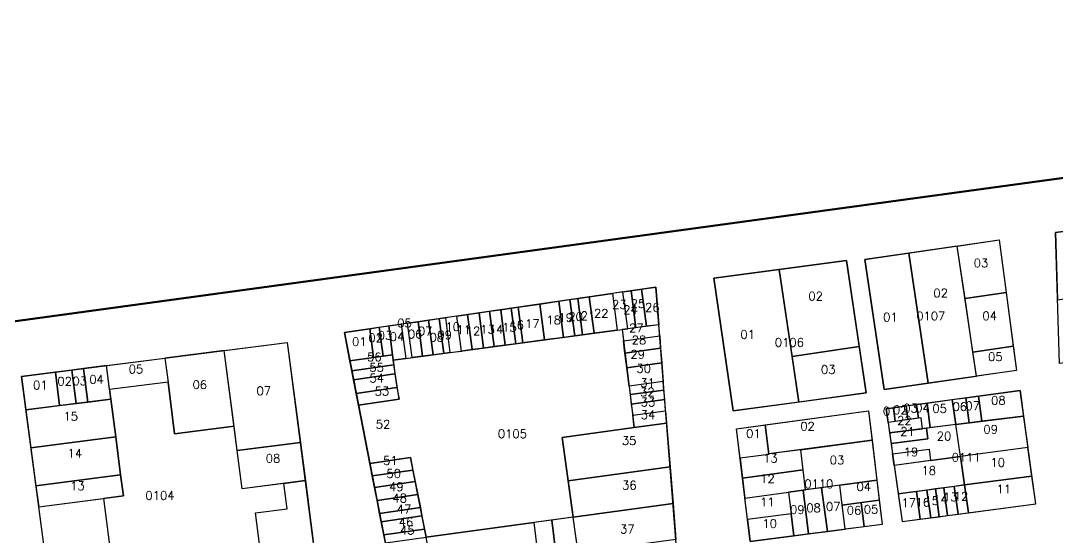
# Model space of a CAD drawing. Header units: inches. Extents: x 278406 to 279830, y 8664136 to 8666196.
# Drawn here: x 278734.3 to 279222.6, y 8665952.9 to 8666196.2 of the extents above; entities that cross this region are included whole.
import ezdxf
from ezdxf.enums import TextEntityAlignment as Align

# ---------------------------------------------------------------- set-up
doc = ezdxf.new("R2010")
doc.units = ezdxf.units.IN
doc.header["$MEASUREMENT"] = 0
for name, color, linetype in [('LOTE_PL', 4, 'Continuous'), ('LOTE_TXT', 7, 'ByLayer'), ('MZA_NRO', 1, 'Continuous'), ('SECTORES_PL', 7, 'ByLayer')]:
    doc.layers.add(name, color=color, linetype=linetype)
doc.layers.add('MZA_PL', color=7, linetype='Continuous', true_color=0xdc8a38)
doc.styles.add('LOTE_NRO', font='romand.shx')
doc.styles.add('MZA_NRO', font='romand.shx')

msp = doc.modelspace()

# ---------------------------------------------------------------- linework, layer by layer
at = {"layer": 'LOTE_PL'}
for points in [[(279231.81, 8666097.8), (279221.7, 8666096.42), (279222.7, 8666064.84), (279236.04, 8666066.65), (279231.81, 8666097.8)], [(279152.75, 8666086.81), (279161.76, 8666025.49), (279184.52, 8666028.81), (279175.51, 8666090.11), (279152.75, 8666086.81)], [(279198.54, 8666068.18), (279179.15, 8666065.33), (279175.51, 8666090.11), (279195.3, 8666092.97), (279198.54, 8666068.18)], [(279123.28, 8666083.36), (279129.22, 8666042.8), (279097.67, 8666038.09), (279091.57, 8666079.07), (279123.28, 8666083.36)], [(279131.96, 8666083.8), (279140.98, 8666022.46), (279161.76, 8666025.49), (279152.75, 8666086.81), (279131.96, 8666083.8)], [(279100.87, 8666016.63), (279069.95, 8666012.46), (279060.85, 8666074.9), (279091.57, 8666079.07), (279100.87, 8666016.63)], [(279017.98, 8666068.47), (279021.84, 8666069.03), (279024.12, 8666051.64), (279020.25, 8666051.12), (279017.98, 8666068.47)], [(279021.84, 8666069.03), (279026.78, 8666069.75), (279029.07, 8666052.3), (279024.12, 8666051.64), (279021.84, 8666069.03)], [(279026.78, 8666069.75), (279033.45, 8666070.72), (279034.87, 8666053.07), (279029.07, 8666052.3), (279026.78, 8666069.75)], [(278978.89, 8666062.8), (278987.79, 8666064.09), (278990.02, 8666047.08), (278981.1, 8666045.89), (278978.89, 8666062.8)], [(278987.79, 8666064.09), (278993.04, 8666064.86), (278995.28, 8666047.79), (278990.02, 8666047.08), (278987.79, 8666064.09)], [(278993.04, 8666064.86), (278996.7, 8666065.39), (278998.94, 8666048.28), (278995.28, 8666047.79), (278993.04, 8666064.86)], [(278996.7, 8666065.39), (279002.14, 8666066.18), (279004.39, 8666049), (278998.94, 8666048.28), (278996.7, 8666065.39)], [(279002.14, 8666066.18), (279013.03, 8666067.75), (279015.3, 8666050.46), (279004.39, 8666049), (279002.14, 8666066.18)], [(279015.3, 8666050.46), (279020.25, 8666051.12), (279017.98, 8666068.47), (279013.03, 8666067.75), (279015.3, 8666050.46)], [(279201.85, 8666042.9), (279182.86, 8666040.11), (279179.15, 8666065.33), (279198.54, 8666068.18), (279201.85, 8666042.9)], [(278950.19, 8666058.64), (278955.13, 8666059.36), (278957.32, 8666042.72), (278952.36, 8666042.05), (278950.19, 8666058.64)], [(278955.13, 8666059.36), (278960.38, 8666060.12), (278962.57, 8666043.42), (278957.32, 8666042.72), (278955.13, 8666059.36)], [(278960.38, 8666060.12), (278965.33, 8666060.84), (278967.54, 8666044.08), (278962.57, 8666043.42), (278960.38, 8666060.12)], [(278965.33, 8666060.84), (278968.59, 8666061.31), (278970.8, 8666044.52), (278967.54, 8666044.08), (278965.33, 8666060.84)], [(278968.59, 8666061.31), (278978.89, 8666062.8), (278981.1, 8666045.89), (278970.8, 8666044.52), (278968.59, 8666061.31)], [(278916.54, 8666053.76), (278921.49, 8666054.48), (278923.62, 8666038.22), (278918.66, 8666037.55), (278916.54, 8666053.76)], [(278921.49, 8666054.48), (278926.43, 8666055.2), (278928.57, 8666038.88), (278923.62, 8666038.22), (278921.49, 8666054.48)], [(278926.43, 8666055.2), (278931.38, 8666055.91), (278933.53, 8666039.54), (278928.57, 8666038.88), (278926.43, 8666055.2)], [(278931.38, 8666055.91), (278934.35, 8666056.34), (278936.5, 8666039.94), (278933.53, 8666039.54), (278931.38, 8666055.91)], [(278936.5, 8666039.94), (278941.95, 8666040.66), (278939.79, 8666057.13), (278934.35, 8666056.34), (278936.5, 8666039.94)], [(278939.79, 8666057.13), (278944.74, 8666057.85), (278946.91, 8666041.33), (278941.95, 8666040.66), (278939.79, 8666057.13)], [(278944.74, 8666057.85), (278950.19, 8666058.64), (278952.36, 8666042.05), (278946.91, 8666041.33), (278944.74, 8666057.85)], [(278886.75, 8666049.44), (278898.72, 8666051.18), (278900.51, 8666037.57), (278889.36, 8666035.99), (278886.75, 8666049.44)], [(278893.41, 8666015.18), (278912.57, 8666017.96), (278909.74, 8666036.36), (279017.55, 8666050.76), (279023.32, 8666004.59), (278989.42, 8665999.87), (278994.54, 8665962.43), (278976, 8665959.91), (278925.27, 8665953), (278917.91, 8665990.47), (278898.75, 8665987.7), (278893.41, 8666015.18)], [(278898.72, 8666051.18), (278903.18, 8666051.82), (278904.96, 8666038.21), (278900.51, 8666037.57), (278898.72, 8666051.18)], [(278903.18, 8666051.82), (278907.63, 8666052.47), (278909.42, 8666038.84), (278904.96, 8666038.21), (278903.18, 8666051.82)], [(278907.63, 8666052.47), (278913.57, 8666053.33), (278915.69, 8666037.16), (278909.74, 8666036.36), (278909.42, 8666038.84), (278907.63, 8666052.47)], [(278915.69, 8666037.16), (278918.66, 8666037.55), (278916.54, 8666053.76), (278913.57, 8666053.33), (278915.69, 8666037.16)], [(279017.55, 8666050.76), (279018.21, 8666045.46), (279035.29, 8666047.79), (279034.87, 8666053.07), (279017.55, 8666050.76)], [(278859.74, 8666044.7), (278866, 8665997.61), (278836.31, 8665993.75), (278830.18, 8666040.91), (278859.74, 8666044.7)], [(279018.21, 8666045.46), (279035.29, 8666047.79), (279035.75, 8666042.01), (279018.93, 8666039.72), (279018.21, 8666045.46)], [(278830.18, 8666040.91), (278802.21, 8666037.33), (278803.66, 8666026), (278806.79, 8666001.62), (278834.82, 8666005.21), (278830.18, 8666040.91)], [(279018.93, 8666039.72), (279035.75, 8666042.01), (279036.31, 8666035.03), (279019.79, 8666032.78), (279018.93, 8666039.72)], [(279132.58, 8666020.95), (279100.87, 8666016.63), (279097.67, 8666038.09), (279129.22, 8666042.8), (279132.58, 8666020.95)], [(279203.34, 8666031.49), (279184.52, 8666028.81), (279182.86, 8666040.11), (279201.85, 8666042.9), (279203.34, 8666031.49)], [(278802.21, 8666037.33), (278803.66, 8666026), (278776.11, 8666022.47), (278774.64, 8666033.79), (278802.21, 8666037.33)], [(278910.04, 8666034.09), (278890.28, 8666031.28), (278889.36, 8666035.99), (278900.51, 8666037.57), (278904.96, 8666038.21), (278909.42, 8666038.84), (278909.74, 8666036.36), (278910.04, 8666034.09)], [(279019.79, 8666032.78), (279036.31, 8666035.03), (279037.01, 8666026.36), (279020.87, 8666024.17), (279019.79, 8666032.78)], [(278734.61, 8666028.66), (278736.71, 8666012.9), (278752.6, 8666014.94), (278750.58, 8666030.71), (278734.61, 8666028.66)], [(278750.58, 8666030.71), (278752.6, 8666014.94), (278760.44, 8666015.94), (278758.42, 8666031.72), (278750.58, 8666030.71)], [(278758.42, 8666031.72), (278760.44, 8666015.94), (278765.85, 8666016.64), (278763.82, 8666032.41), (278758.42, 8666031.72)], [(278774.64, 8666033.79), (278763.82, 8666032.41), (278765.85, 8666016.64), (278776.69, 8666018.03), (278774.64, 8666033.79)], [(278910.04, 8666034.09), (278910.59, 8666029.89), (278891.1, 8666027.06), (278890.28, 8666031.28), (278910.04, 8666034.09)], [(278910.59, 8666029.89), (278911.44, 8666023.45), (278892.34, 8666020.68), (278891.1, 8666027.06), (278910.59, 8666029.89)], [(278851.05, 8665916.86), (278844.87, 8665964.38), (278859.72, 8665966.28), (278858.15, 8665978.34), (278838.65, 8665975.8), (278836.31, 8665993.75), (278834.82, 8666005.21), (278806.79, 8666001.62), (278803.66, 8666026), (278776.11, 8666022.47), (278776.69, 8666018.03), (278779, 8666000.25), (278781.32, 8665982.4), (278782.61, 8665972.48), (278773.24, 8665971.27), (278779.92, 8665919.85), (278781.42, 8665908.36), (278851.05, 8665916.86)], [(279020.87, 8666024.17), (279021.38, 8666020.11), (279037.33, 8666022.27), (279037.01, 8666026.36), (279020.87, 8666024.17)], [(278911.44, 8666023.45), (278912.57, 8666017.96), (278893.41, 8666015.18), (278892.34, 8666020.68), (278911.44, 8666023.45)], [(279021.38, 8666020.11), (279021.94, 8666015.64), (279037.69, 8666017.79), (279037.33, 8666022.27), (279021.38, 8666020.11)], [(279206.74, 8666010.02), (279187.04, 8666007.55), (279185.55, 8666019.46), (279205.07, 8666022.14), (279206.74, 8666010.02)], [(278739.08, 8665995.06), (278779, 8666000.25), (278776.69, 8666018.03), (278736.71, 8666012.9), (278739.08, 8665995.06)], [(279021.94, 8666015.64), (279022.6, 8666010.39), (279038.11, 8666012.5), (279037.69, 8666017.79), (279021.94, 8666015.64)], [(279156.32, 8666015.46), (279157.2, 8666009), (279152.25, 8666008.33), (279151.37, 8666014.78), (279156.32, 8666015.46)], [(279161.28, 8666016.14), (279162.73, 8666004.5), (279159.18, 8666004.06), (279158.54, 8666009.18), (279157.2, 8666009), (279156.32, 8666015.46), (279161.28, 8666016.14)], [(279174.85, 8666006.02), (279162.73, 8666004.5), (279161.28, 8666016.14), (279173.17, 8666017.77), (279174.85, 8666006.02)], [(279179.61, 8666018.65), (279181.09, 8666006.8), (279174.85, 8666006.02), (279173.17, 8666017.77), (279179.61, 8666018.65)], [(279185.55, 8666019.46), (279187.04, 8666007.55), (279181.09, 8666006.8), (279179.61, 8666018.65), (279185.55, 8666019.46)], [(279023.32, 8666004.64), (279022.6, 8666010.39), (279038.11, 8666012.5), (279038.58, 8666006.72), (279023.32, 8666004.64)], [(279085.07, 8666005.87), (279133.73, 8666012.45), (279135.38, 8665998.75), (279086.72, 8665992.17), (279085.07, 8666005.87)], [(279145.43, 8666013.96), (279146.3, 8666007.52), (279142.88, 8666007.05), (279141.96, 8666013.49), (279145.43, 8666013.96)], [(279151.37, 8666014.78), (279152.25, 8666008.33), (279146.3, 8666007.52), (279145.43, 8666013.96), (279151.37, 8666014.78)], [(279038.58, 8666006.72), (279040.23, 8665986.09), (278992.19, 8665979.59), (278989.42, 8665999.87), (279023.32, 8666004.59), (279038.58, 8666006.72)], [(279071.5, 8666004.04), (279085.07, 8666005.87), (279086.74, 8665991.97), (279073.19, 8665990.14), (279071.5, 8666004.04)], [(279159.18, 8666004.06), (279158.54, 8666009.18), (279142.88, 8666007.05), (279143.59, 8666002.1), (279159.18, 8666004.06)], [(279145.01, 8665992.21), (279162.22, 8665994.36), (279162.89, 8665989.04), (279177.02, 8665990.92), (279174.85, 8666006.02), (279160.98, 8666004.28), (279161.61, 8665999.32), (279144.3, 8665997.15), (279145.01, 8665992.21)], [(279208.82, 8665995.16), (279177.02, 8665990.92), (279174.85, 8666006.02), (279206.74, 8666010.02), (279208.82, 8665995.16)], [(279144.3, 8665997.15), (279161.61, 8665999.32), (279160.98, 8666004.28), (279143.59, 8666002.1), (279144.3, 8665997.15)], [(278741.45, 8665977.22), (278781.32, 8665982.4), (278779, 8666000.25), (278739.08, 8665995.06), (278741.45, 8665977.22)], [(278868.38, 8665979.67), (278838.65, 8665975.8), (278836.31, 8665993.75), (278866, 8665997.61), (278868.38, 8665979.67)], [(279137.66, 8665979.78), (279104.02, 8665975.24), (279101.74, 8665994.2), (279135.38, 8665998.75), (279137.66, 8665979.78)], [(279073.19, 8665990.14), (279074.33, 8665980.81), (279102.89, 8665984.67), (279101.74, 8665994.2), (279086.72, 8665992.17), (279086.74, 8665991.97), (279073.19, 8665990.14)], [(279145.01, 8665992.21), (279162.22, 8665994.36), (279162.89, 8665989.04), (279145.79, 8665986.76), (279145.01, 8665992.21)], [(279147.71, 8665973.4), (279178.93, 8665977.56), (279177.02, 8665990.92), (279145.79, 8665986.76), (279147.71, 8665973.4)], [(279208.82, 8665995.16), (279177.02, 8665990.92), (279178.93, 8665977.56), (279210.7, 8665981.79), (279208.82, 8665995.16)], [(278899.89, 8665981.81), (278898.75, 8665987.7), (278917.91, 8665990.47), (278919.07, 8665984.59), (278899.89, 8665981.81)], [(279040.23, 8665986.09), (279041.61, 8665968.84), (278994.54, 8665962.43), (278992.19, 8665979.59), (279040.23, 8665986.09)], [(278742.77, 8665967.3), (278782.61, 8665972.48), (278781.32, 8665982.4), (278741.45, 8665977.22), (278742.77, 8665967.3)], [(278900.94, 8665976.41), (278899.89, 8665981.81), (278919.07, 8665984.59), (278920.13, 8665979.19), (278900.94, 8665976.41)], [(279074.33, 8665980.81), (279075.48, 8665971.38), (279104.02, 8665975.24), (279102.89, 8665984.67), (279074.33, 8665980.81)], [(279210.7, 8665981.79), (279178.93, 8665977.56), (279180.81, 8665964.49), (279212.53, 8665968.72), (279210.7, 8665981.79)], [(278875.96, 8665919.91), (278851.05, 8665916.86), (278844.87, 8665964.38), (278859.72, 8665966.28), (278858.15, 8665978.34), (278868.38, 8665979.67), (278875.96, 8665919.91)], [(278902.15, 8665970.22), (278900.94, 8665976.41), (278920.13, 8665979.19), (278921.34, 8665973.01), (278902.15, 8665970.22)], [(279114.3, 8665955.67), (279111.51, 8665976.25), (279102.97, 8665975.1), (279105.44, 8665954.51), (279114.3, 8665955.67)], [(279122.7, 8665956.76), (279120.21, 8665977.43), (279111.51, 8665976.25), (279114.3, 8665955.67), (279122.7, 8665956.76)], [(279137.66, 8665979.78), (279138.78, 8665970.45), (279121.33, 8665968.09), (279120.21, 8665977.43), (279137.66, 8665979.79), (279137.66, 8665979.78)], [(279170.9, 8665963.17), (279169.15, 8665976.26), (279165.19, 8665975.73), (279166.93, 8665962.64), (279170.9, 8665963.17)], [(279175.85, 8665963.83), (279174.11, 8665976.92), (279169.15, 8665976.26), (279170.9, 8665963.17), (279175.85, 8665963.83)], [(279180.81, 8665964.49), (279178.93, 8665977.56), (279174.11, 8665976.92), (279175.85, 8665963.83), (279180.81, 8665964.49)], [(278751.09, 8665904.65), (278742.77, 8665967.3), (278773.24, 8665971.27), (278779.92, 8665919.85), (278760.11, 8665917.31), (278761.56, 8665905.93), (278751.09, 8665904.65)], [(278903.33, 8665964.14), (278902.15, 8665970.22), (278921.34, 8665973.01), (278922.54, 8665966.92), (278903.33, 8665964.14)], [(279075.48, 8665971.38), (279096.03, 8665974.16), (279097.25, 8665964.03), (279076.71, 8665961.26), (279075.48, 8665971.38)], [(279098.5, 8665953.61), (279105.44, 8665954.51), (279102.97, 8665975.1), (279096.03, 8665974.16), (279098.5, 8665953.61)], [(279158.01, 8665961.45), (279156.27, 8665974.54), (279147.71, 8665973.4), (279149.59, 8665960.33), (279158.01, 8665961.45)], [(279162.97, 8665962.12), (279161.22, 8665975.2), (279156.27, 8665974.54), (279158.01, 8665961.45), (279162.97, 8665962.12)], [(279166.93, 8665962.64), (279165.19, 8665975.73), (279161.22, 8665975.2), (279162.97, 8665962.12), (279166.93, 8665962.64)], [(278904.08, 8665960.28), (278903.33, 8665964.14), (278922.54, 8665966.92), (278923.29, 8665963.07), (278904.08, 8665960.28)], [(279041.61, 8665968.84), (279042.97, 8665951.9), (278996.84, 8665945.62), (278994.54, 8665962.43), (279041.61, 8665968.84)], [(279121.33, 8665968.09), (279130.25, 8665969.3), (279131.62, 8665957.92), (279122.7, 8665956.76), (279121.33, 8665968.09)], [(279130.25, 8665969.3), (279138.78, 8665970.45), (279140.15, 8665959.03), (279131.62, 8665957.92), (279130.25, 8665969.3)], [(278905.29, 8665954.03), (278904.08, 8665960.28), (278923.29, 8665963.07), (278924.52, 8665956.81), (278905.29, 8665954.03)], [(278994.54, 8665962.43), (278984.42, 8665961.06), (278987.48, 8665936.59), (278997.89, 8665937.95), (278996.84, 8665945.62), (278994.54, 8665962.43)], [(279076.71, 8665961.26), (279077.97, 8665950.93), (279098.5, 8665953.61), (279097.25, 8665964.03), (279076.71, 8665961.26)], [(278906.06, 8665950.1), (278905.29, 8665954.03), (278924.52, 8665956.81), (278925.27, 8665953), (278925.29, 8665952.89), (278906.06, 8665950.1)], [(278976, 8665959.91), (278979.05, 8665935.48), (278929.97, 8665929.07), (278927.61, 8665941.11), (278926.45, 8665947), (278925.27, 8665953), (278976, 8665959.91)], [(278984.42, 8665961.06), (278976, 8665959.91), (278979.05, 8665935.48), (278987.48, 8665936.59), (278984.42, 8665961.06)]]:
    msp.add_lwpolyline(points, close=True, dxfattribs=at)
at = {"layer": 'MZA_PL'}
for points in [[(279223.64, 8666034.75), (279221.7, 8666096.42), (279288.09, 8666105.49), (279296.8, 8666043.45), (279223.64, 8666034.75)], [(279131.96, 8666083.8), (279195.3, 8666092.97), (279203.34, 8666031.49), (279140.98, 8666022.46), (279131.96, 8666083.8)], [(279123.28, 8666083.36), (279060.85, 8666074.9), (279069.95, 8666012.46), (279132.58, 8666020.95), (279123.28, 8666083.36)], [(279033.45, 8666070.72), (278886.75, 8666049.44), (278910.64, 8665926.54), (279043.6, 8665943.92), (279033.45, 8666070.72)], [(278875.96, 8665919.91), (278751.09, 8665904.65), (278734.61, 8666028.66), (278859.74, 8666044.7), (278875.96, 8665919.91)], [(279205.07, 8666022.14), (279141.96, 8666013.49), (279149.59, 8665960.33), (279212.53, 8665968.72), (279205.07, 8666022.14)], [(279140.15, 8665959.03), (279077.97, 8665950.93), (279071.5, 8666004.04), (279133.73, 8666012.45), (279140.15, 8665959.03)]]:
    msp.add_lwpolyline(points, close=True, dxfattribs=at)
at = {"layer": 'SECTORES_PL', "lineweight": 100}
msp.add_lwpolyline([(279766.68, 8666196.21), (278536.45, 8666028.05), (278493.15, 8666013.05), (278460.25, 8665987.55), (278440.75, 8665969.75), (278406.45, 8665959.25), (278424.35, 8665923.25), (278457.65, 8665886.35), (278463.95, 8665878.95), (278475.05, 8665864.75), (278489.05, 8665845.25), (278501.85, 8665824.95), (278510.75, 8665809.25), (278530.25, 8665771.85), (278562.95, 8665682.55), (278599.25, 8665584.55), (278608.65, 8665559.85), (278654.75, 8665434.75), (278658.65, 8665424.45), (278805.45, 8665443.55), (278823.05, 8665446.95), (279127.56, 8665489.36), (279462.65, 8665536.05)], dxfattribs=at)

# ---------------------------------------------------------------- texts
at = {"layer": 'LOTE_TXT', "style": 'LOTE_NRO'}
for s, p in [('03', (279186.68, 8666080.11)), ('02', (279167.66, 8666065.95)), ('23', (279016.34, 8666060.59)), ('25', (279025.03, 8666060.94)), ('02', (279108.75, 8666064.52)), ('21', (279001.5, 8666055.21)), ('22', (279007.74, 8666056.38)), ('24', (279021.56, 8666058.02)), ('26', (279031.85, 8666059.19)), ('04', (279190.79, 8666055.2)), ('05', (278915.07, 8666051.83)), ('10', (278937.75, 8666050.1)), ('16', (278967.93, 8666050.96)), ('17', (278975.35, 8666051.53)), ('18', (278985.38, 8666053.28)), ('19', (278991.1, 8666054.39)), ('20', (278995.66, 8666054.82)), ('01', (279144.01, 8666054.6)), ('03', (278905.9, 8666046.01)), ('04', (278911.54, 8666045.4)), ('06', (278920.08, 8666046.62)), ('07', (278924.8, 8666048.02)), ('09', (278933.96, 8666046.23)), ('11', (278942.94, 8666048.61)), ('12', (278947.33, 8666048.09)), ('13', (278954.21, 8666048.84)), ('14', (278958.22, 8666048.84)), ('15', (278964.54, 8666049.84)), ('27', (279024.33, 8666049.52)), ('01', (279076.78, 8666046.47)), ('01', (278893.8, 8666043.06)), ('02', (278901.46, 8666044.9)), ('08', (278930.29, 8666045.11)), ('28', (279025.53, 8666043.86)), ('56', (278900.86, 8666035.87)), ('29', (279024.91, 8666037.09)), ('05', (279193.43, 8666035.96)), ('55', (278901.92, 8666030.97)), ('05', (278788.51, 8666030.14)), ('54', (278902.01, 8666025.9)), ('30', (279027.78, 8666030.45)), ('03', (279114.68, 8666029.95)), ('01', (278743.52, 8666022.6)), ('02', (278754.96, 8666024.42)), ('03', (278762.09, 8666024.53)), ('04', (278769.99, 8666025.29)), ('06', (278818.65, 8666022.81)), ('31', (279029.56, 8666023.69)), ('07', (278848.79, 8666019.89)), ('53', (278904.42, 8666019.72)), ('32', (279029.47, 8666019.32)), ('33', (279029.83, 8666014.6)), ('03', (279153.48, 8666011.72)), ('04', (279159.09, 8666011.85)), ('05', (279167.16, 8666011.57)), ('06', (279176.69, 8666012.48)), ('07', (279182.78, 8666012.83)), ('08', (279194.88, 8666015.41)), ('15', (278757.87, 8666007.94)), ('34', (279029.83, 8666008.64)), ('01', (279143.89, 8666010.31)), ('02', (279148.68, 8666010.93)), ('52', (278904.99, 8666004.17)), ('02', (279104.95, 8666003.22)), ('22', (279150.61, 8666005.95)), ('09', (279191.21, 8666001.78)), ('35', (279020.92, 8665996.48)), ('01', (279079.47, 8665999.77)), ('21', (279152.05, 8666000.73)), ('20', (279169.27, 8665998.57)), ('14', (278759.8, 8665990.51)), ('08', (278853.11, 8665988.12)), ('51', (278908.43, 8665987.09)), ('13', (279087.44, 8665988.17)), ('03', (279118.87, 8665987.3)), ('19', (279153.69, 8665991.1)), ('18', (279162.09, 8665982.38)), ('10', (279194.54, 8665986.19)), ('50', (278909.95, 8665980.95)), ('12', (279086.11, 8665978.55)), ('13', (278760.98, 8665975.17)), ('49', (278911.2, 8665974.71)), ('36', (279021.01, 8665975.47)), ('04', (279131.46, 8665974.77)), ('11', (279197.47, 8665973.69)), ('48', (278912.8, 8665969.37)), ('11', (279086.03, 8665967.57)), ('17', (279152.63, 8665967.17)), ('16', (279159.28, 8665967.42)), ('15', (279163.48, 8665968.16)), ('14', (279167.56, 8665968.84)), ('13', (279172.31, 8665969.92)), ('12', (279177.25, 8665970.23)), ('47', (278914.85, 8665964.2)), ('09', (279100.16, 8665963.94)), ('08', (279107.78, 8665964.78)), ('07', (279117.03, 8665965.43)), ('06', (279126.86, 8665963.63)), ('05', (279134.91, 8665964.11)), ('46', (278915.74, 8665958.15)), ('10', (279087.1, 8665957.38)), ('45', (278916.36, 8665954.32)), ('37', (279020.03, 8665954.77))]:
    msp.add_text(s, height=4, dxfattribs=at).set_placement(p, align=Align.CENTER)
at = {"layer": 'MZA_NRO', "style": 'MZA_NRO'}
for s, p in [('0107', (279163.04, 8666057.17)), ('0106', (279096.4, 8666044.69)), ('0105', (278965.91, 8666001.69)), ('0111', (279179.69, 8665990.59)), ('0110', (279110.28, 8665978.1)), ('0104', (278799.87, 8665972.63))]:
    msp.add_text(s, height=4, dxfattribs=at).set_placement(p, align=Align.MIDDLE_CENTER)

doc.saveas('drawing.dxf')
